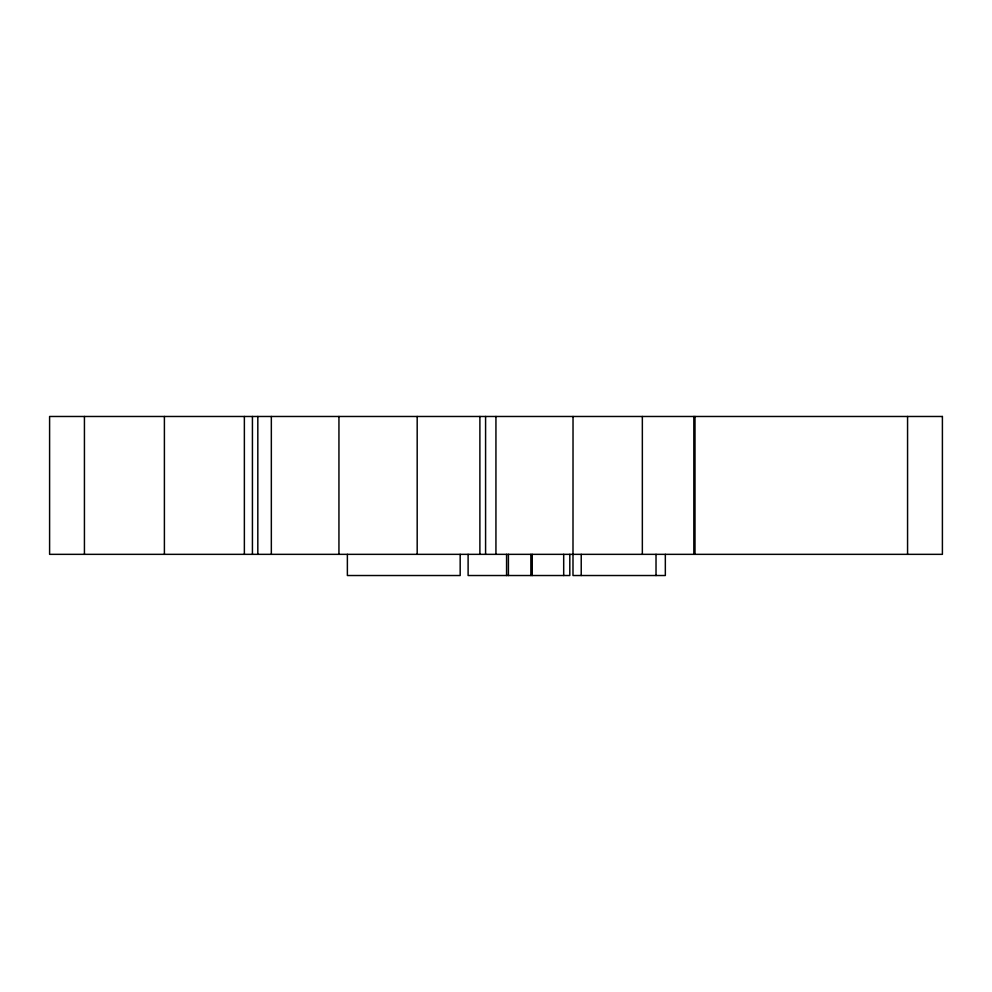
<?xml version="1.0" encoding="UTF-8"?>
<svg xmlns="http://www.w3.org/2000/svg" width="992" height="992" viewBox="0 0 992 992"><rect width="100%" height="100%" fill="white"/><g stroke="black" fill="none" stroke-linecap="round" stroke-linejoin="round"><path stroke-width="1.49" d="M907.568 416.479L907.568 554.342M694.995 416.479L694.995 554.342M693.842 416.479L693.842 554.342M665.334 554.342L665.334 575.521L572.992 575.521L573.029 416.479M656.022 554.342L656.022 575.521M642.345 416.479L642.345 554.342M581.225 554.342L581.225 575.521M569.805 554.342L569.805 575.521L468.112 575.521L468.112 554.342M563.692 554.342L563.692 575.521M532.245 554.342L532.245 575.521M530.869 554.342L530.869 575.521M508.412 554.342L508.412 575.521M506.577 554.342L506.577 575.521M495.938 416.479L495.938 554.342M485.584 416.479L485.584 554.342M479.892 416.479L479.892 554.342M460.176 554.342L460.176 575.521L347.374 575.521L347.374 554.342M417.186 416.479L417.186 554.342M338.942 416.479L338.942 554.342M271.337 416.479L271.337 554.342M257.821 416.479L257.821 554.342M252.427 416.479L252.427 554.342M244.367 416.479L244.367 554.342M164.399 416.479L164.399 554.342M84.432 416.479L84.432 554.342M942.4 416.479L49.6 416.479L49.6 554.342L942.4 554.342L942.4 416.479"/></g></svg>
